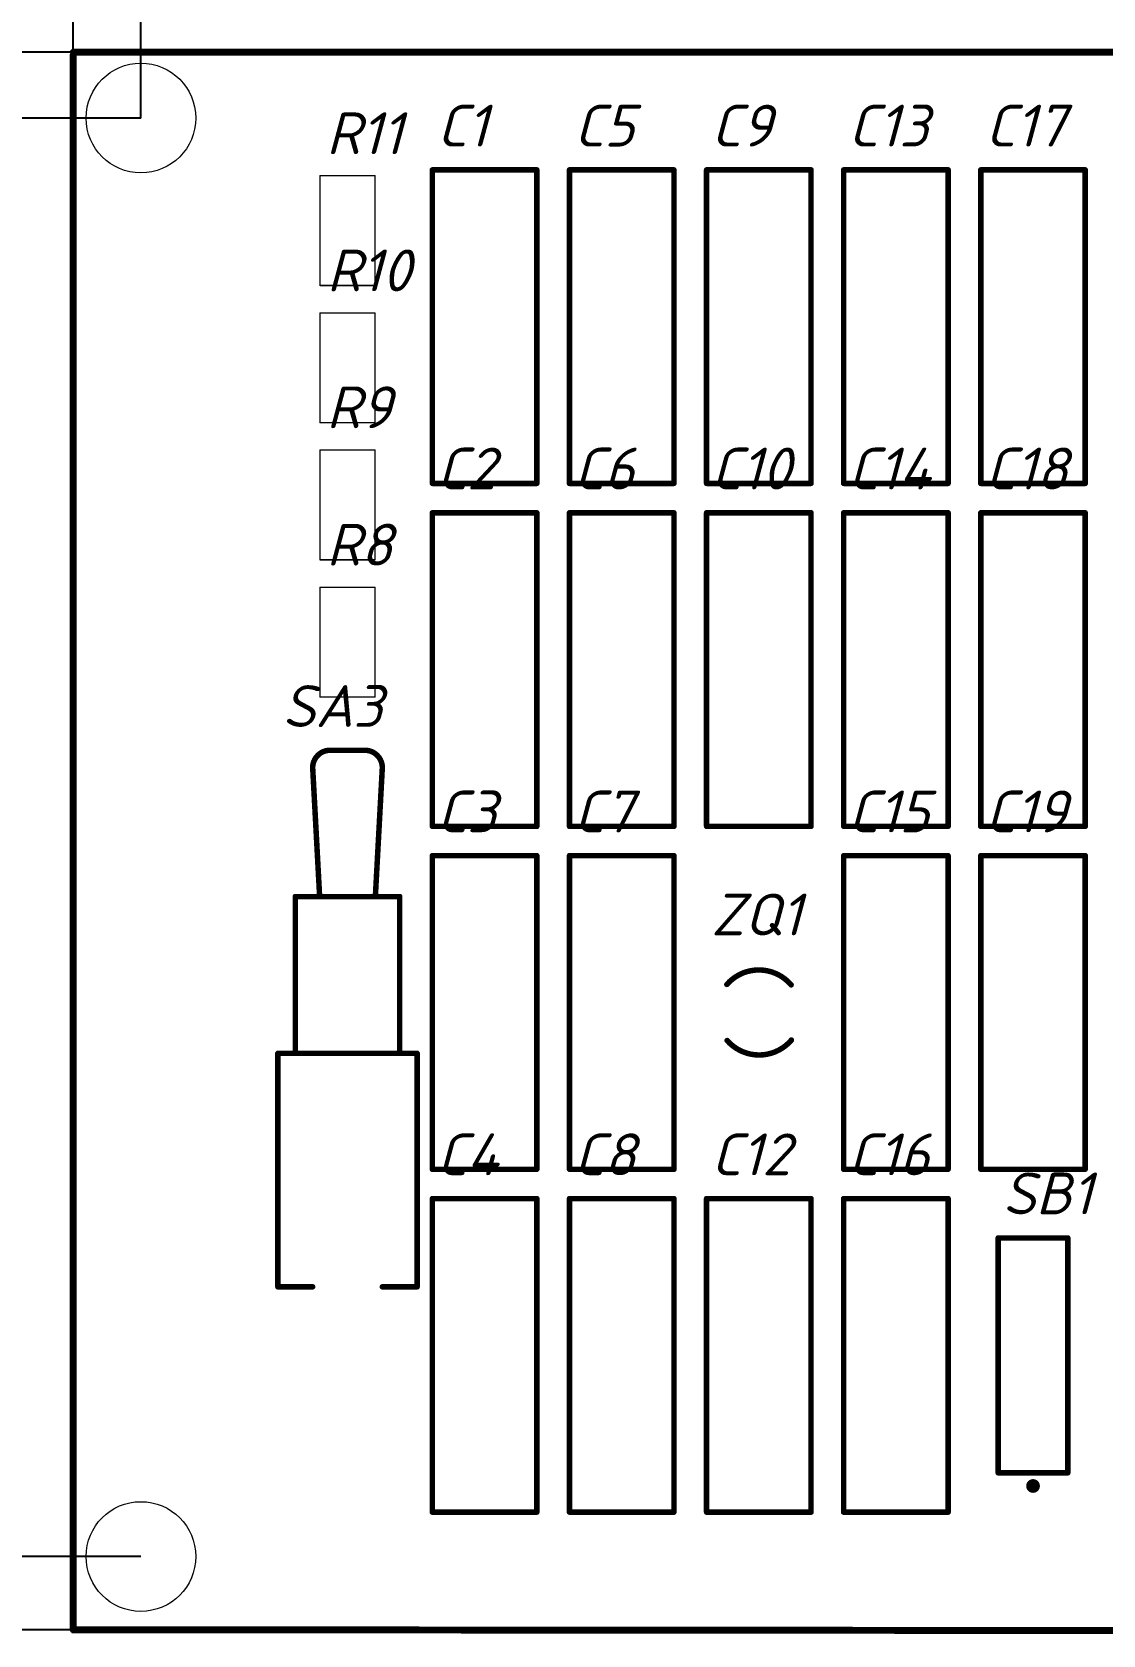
# Model space of a CAD drawing. Header units: millimetres. Extents: x 255 to 1987, y -1 to 775.
# Drawn here: x 435.7 to 591.9, y 226 to 459.7 of the extents above; entities that cross this region are included whole.
import ezdxf

# ---------------------------------------------------------------- set-up
doc = ezdxf.new("R2010")
doc.units = ezdxf.units.MM
doc.header["$LTSCALE"] = 0.5
doc.layers.get('0').update_dxf_attribs({"lineweight": 60})
doc.layers.add('KeepOutLayer', color=6, linetype='Continuous')
doc.layers.add('TopOverlay', color=2, linetype='Continuous')
doc.styles.get("Standard").update_dxf_attribs({"font": 'isocpeui.ttf', "width": 0.9})
doc.dimstyles.new('Standart', dxfattribs={"dimtxt": 5, "dimasz": 5, "dimexe": 2, "dimexo": 0, "dimgap": 1, "dimtad": 1, "dimtoh": 1, "dimdec": 0, "dimtxsty": 'Standard', "dimcen": 2.5, "dimadec": 0, "dimazin": 0, "dimtfac": 1, "dimtdec": 0, "dimtmove": 0, "dimatfit": 3, "dimldrblk": 'DOTSMALL', "dimfxl": 1, "dimarcsym": 0})

# ---------------------------------------------------------------- blocks, each defined once
blk = doc.blocks.new('*D73')
at = {"color": 0, "lineweight": -2, "transparency": 16777216}
for p, q in [((441.7311285999998, 456.4839906), (441.7311285999998, 494.6001248000001)), ((771.9850883599998, 456.7379906000001), (771.9850883599998, 494.6001248000001)), ((446.7311285999998, 492.6001248000001), (766.9850883599998, 492.6001248000001))]:
    blk.add_line(p, q, dxfattribs=at)
at = {"color": 0, "lineweight": 20, "transparency": 16777216}
for points in [[(446.7311285999998, 493.4334581333334), (446.7311285999998, 491.7667914666668), (441.7311285999998, 492.6001248000001)], [(766.9850883599998, 493.4334581333334), (766.9850883599998, 491.7667914666668), (771.9850883599998, 492.6001248000001)]]:
    blk.add_solid(points, dxfattribs=at)
at = {"color": 0, "lineweight": 20, "transparency": 16777216, "insert": (601.0000352, 497.1001248000001), "char_height": 5, "attachment_point": 5}
blk.add_mtext('{\\H1.4x;82h12}', dxfattribs=at)
blk = doc.blocks.new('_DotSmall')
at = {"color": 0, "linetype": 'ByBlock', "const_width": 0.5}
blk.add_lwpolyline([(-0.0625, 0, 1), (0.0625, 0, 1)], format="xyb", close=True, dxfattribs=at)
blk = doc.blocks.new('*D74')
at = {"color": 0, "lineweight": -2, "transparency": 16777216}
for p, q in [((451.5965250308392, 447.1546584350476), (451.5965250308392, 475.6001248000001)), ((762.0132365989385, 447.1220371608695), (762.0132365989385, 475.6001248000001)), ((456.5965250308392, 473.6001248000001), (757.0132365989385, 473.6001248000001))]:
    blk.add_line(p, q, dxfattribs=at)
at = {"color": 0, "lineweight": 20, "transparency": 16777216}
for points in [[(456.5965250308392, 474.4334581333334), (456.5965250308392, 472.7667914666668), (451.5965250308392, 473.6001248000001)], [(757.0132365989385, 474.4334581333334), (757.0132365989385, 472.7667914666668), (762.0132365989385, 473.6001248000001)]]:
    blk.add_solid(points, dxfattribs=at)
at = {"color": 0, "lineweight": 20, "transparency": 16777216, "insert": (600.0000352, 478.8001248000001), "char_height": 5, "attachment_point": 5}
blk.add_mtext('{\\H1.4x;76,5%%P0,2}', dxfattribs=at)
blk = doc.blocks.new('*D75')
at = {"color": 0, "lineweight": -2, "transparency": 16777216}
for p, q in [((441.98515908, 456.7379906000001), (410.0000352000001, 456.7379906000001)), ((412.0000352000001, 451.7379906000001), (412.0000352, 231.7380645200001)), ((441.4771590800002, 226.7380645200001), (410.0000352, 226.7380645200001))]:
    blk.add_line(p, q, dxfattribs=at)
at = {"color": 0, "lineweight": 20, "transparency": 16777216}
for points in [[(411.1667018666668, 451.7379906000001), (412.8333685333334, 451.7379906000001), (412.0000352000001, 456.7379906000001)], [(411.1667018666667, 231.7380645200001), (412.8333685333333, 231.7380645200001), (412.0000352, 226.7380645200001)]]:
    blk.add_solid(points, dxfattribs=at)
at = {"color": 0, "lineweight": 20, "transparency": 16777216, "insert": (406.8000352, 341.7380275600001), "char_height": 5, "attachment_point": 5, "rotation": 90}
blk.add_mtext('{\\H1.4x;57,5h12}', dxfattribs=at)
blk = doc.blocks.new('*D76')
at = {"color": 0, "lineweight": -2, "transparency": 16777216}
for p, q in [((451.5965250308392, 447.1546584350476), (428.0000352000001, 447.1546584350476)), ((430.0000352000001, 442.1546584350476), (430.0000352, 242.4087323532192)), ((451.5965250308392, 237.4087323532192), (428.0000352, 237.4087323532192))]:
    blk.add_line(p, q, dxfattribs=at)
at = {"color": 0, "lineweight": 20, "transparency": 16777216}
for points in [[(429.1667018666668, 442.1546584350476), (430.8333685333334, 442.1546584350476), (430.0000352000001, 447.1546584350476)], [(429.1667018666667, 242.4087323532192), (430.8333685333333, 242.4087323532192), (430.0000352, 237.4087323532192)]]:
    blk.add_solid(points, dxfattribs=at)
at = {"color": 0, "lineweight": 20, "transparency": 16777216, "insert": (424.8000352, 337.6001248000001), "char_height": 5, "attachment_point": 5, "rotation": 90}
blk.add_mtext('{\\H1.4x;57,44%%P0,2}', dxfattribs=at)

msp = doc.modelspace()

# ---------------------------------------------------------------- linework, layer by layer
at = {"layer": 'KeepOutLayer', "const_width": 1.016}
for points in [[(441.7311286, 456.7379906000001), (771.73108836, 456.7379906000001)], [(441.7311590800001, 226.7380645200001), (441.7311285999998, 456.4839906)], [(441.4771590800002, 226.7380645200001), (771.7311289999999, 226.4840645200002)], [(441.7310168400001, 226.7378613200001), (441.7311286, 226.7379730800003)]]:
    msp.add_lwpolyline(points, dxfattribs=at)
at = {"layer": 'KeepOutLayer', "const_width": 0.508}
for points in [[(441.4771285999997, 456.7379906000001, 1), (441.9851285999999, 456.7379906000001, 1)], [(441.4771590800002, 456.7379906000001, 1), (441.98515908, 456.7379906000001, 1)], [(441.4771590800002, 226.7380645200001, 1), (441.98515908, 226.7380645200001, 1)]]:
    msp.add_lwpolyline(points, format="xyb", close=True, dxfattribs=at)
at = {"layer": 'TopOverlay'}
for points, const_width in [([(494.1110390800001, 393.8780706000002), (494.1110390800001, 439.5980706000003)], 0.7999984), ([(494.1110390800001, 439.5980706000003), (509.3510390799999, 439.5980706000003)], 0.7999984), ([(509.3510390799999, 393.8780706000002), (509.3510390799999, 439.5980706000003)], 0.7999984), ([(514.1112022799999, 393.8780706000002), (514.1112022799999, 439.5980706000003)], 0.7999984), ([(514.1112022799999, 439.5980706000003), (529.3512022799997, 439.5980706000003)], 0.7999984), ([(529.3512022799997, 393.8780706000002), (529.3512022799997, 439.5980706000003)], 0.7999984), ([(534.11116228, 393.8780706000002), (534.11116228, 439.5980706000003)], 0.7999984), ([(534.11116228, 439.5980706000003), (549.3511622799998, 439.5980706000003)], 0.7999984), ([(549.3511622799998, 393.8780706000002), (549.3511622799998, 439.5980706000003)], 0.7999984), ([(554.1111222800001, 393.8780706000002), (554.1111222800001, 439.5980706000003)], 0.7999984), ([(554.1111222800001, 439.5980706000003), (569.3511222799999, 439.5980706000003)], 0.7999984), ([(569.3511222799999, 393.8780706000002), (569.3511222799999, 439.5980706000003)], 0.7999984), ([(574.1110822800002, 393.8780706000002), (574.1110822800002, 439.5980706000003)], 0.7999984), ([(574.1110822800002, 439.5980706000003), (589.35108228, 439.5980706000003)], 0.7999984), ([(589.35108228, 393.8780706000002), (589.35108228, 439.5980706000003)], 0.7999984), ([(477.7310870799998, 422.7379570000003), (477.7310870799998, 438.7379250000001)], 0.2032), ([(477.7310870799998, 438.7379250000001), (485.7310710799999, 438.7379250000001)], 0.2032), ([(485.7310710799999, 422.7379570000003), (485.7310710799999, 438.7379250000001)], 0.2032), ([(477.7310870799998, 422.7379570000003), (485.7310710799999, 422.7379570000003)], 0.2032), ([(477.7310870799998, 402.7379970000002), (477.7310870799998, 418.7379650000003)], 0.2032), ([(477.7310870799998, 418.7379650000003), (485.7310710799999, 418.7379650000003)], 0.2032), ([(485.7310710799999, 402.7379970000002), (485.7310710799999, 418.7379650000003)], 0.2032), ([(477.7310870799998, 402.7379970000002), (485.7310710799999, 402.7379970000002)], 0.2032), ([(477.7310870799998, 382.7380370000001), (477.7310870799998, 398.7380050000002)], 0.2032), ([(477.7310870799998, 398.7380050000002), (485.7310710799999, 398.7380050000002)], 0.2032), ([(485.7310710799999, 382.7380370000001), (485.7310710799999, 398.7380050000002)], 0.2032), ([(494.1110390800001, 393.8780706000002), (509.3510390799999, 393.8780706000002)], 0.7999984), ([(514.1112022799999, 393.8780706000002), (529.3512022799997, 393.8780706000002)], 0.7999984), ([(534.11116228, 393.8780706000002), (549.3511622799998, 393.8780706000002)], 0.7999984), ([(554.1111222800001, 393.8780706000002), (569.3511222799999, 393.8780706000002)], 0.7999984), ([(574.1110822800002, 393.8780706000002), (589.35108228, 393.8780706000002)], 0.7999984), ([(494.1110390800001, 343.8780690000001), (494.1110390800001, 389.5980690000001)], 0.7999984), ([(494.1110390800001, 389.5980690000001), (509.3510390799999, 389.5980690000001)], 0.7999984), ([(509.3510390799999, 343.8780690000001), (509.3510390799999, 389.5980690000001)], 0.7999984), ([(514.1112022799999, 343.8780690000001), (514.1112022799999, 389.5980690000001)], 0.7999984), ([(514.1112022799999, 389.5980690000001), (529.3512022799997, 389.5980690000001)], 0.7999984), ([(529.3512022799997, 343.8780690000001), (529.3512022799997, 389.5980690000001)], 0.7999984), ([(534.11116228, 343.8780690000001), (534.11116228, 389.5980690000001)], 0.7999984), ([(534.11116228, 389.5980690000001), (549.3511622799998, 389.5980690000001)], 0.7999984), ([(549.3511622799998, 343.8780690000001), (549.3511622799998, 389.5980690000001)], 0.7999984), ([(554.1111222800001, 343.8780690000001), (554.1111222800001, 389.5980690000001)], 0.7999984), ([(554.1111222800001, 389.5980690000001), (569.3511222799999, 389.5980690000001)], 0.7999984), ([(569.3511222799999, 343.8780690000001), (569.3511222799999, 389.5980690000001)], 0.7999984), ([(574.1110822800002, 343.8780690000001), (574.1110822800002, 389.5980690000001)], 0.7999984), ([(574.1110822800002, 389.5980690000001), (589.35108228, 389.5980690000001)], 0.7999984), ([(589.35108228, 343.8780690000001), (589.35108228, 389.5980690000001)], 0.7999984), ([(477.7310870799998, 382.7380370000001), (485.7310710799999, 382.7380370000001)], 0.2032), ([(477.7310870799998, 362.7380770000002), (477.7310870799998, 378.7380450000003)], 0.2032), ([(477.7310870799998, 378.7380450000003), (485.7310710799999, 378.7380450000003)], 0.2032), ([(485.7310710799999, 362.7380770000002), (485.7310710799999, 378.7380450000003)], 0.2032), ([(477.7310870799998, 362.7380770000002), (485.7310710799999, 362.7380770000002)], 0.2032), ([(479.1910790799999, 354.9699442000001), (484.2710790799998, 354.9699442000001)], 0.7999984), ([(476.6510790799999, 352.4299442000001), (477.66707908, 333.6339442000001)], 0.7999984), ([(485.7950790799997, 333.6339442000001), (486.8110790799998, 352.4299442000001)], 0.7999984), ([(494.1110390800001, 343.8780690000001), (509.3510390799999, 343.8780690000001)], 0.7999984), ([(514.1112022799999, 343.8780690000001), (529.3512022799997, 343.8780690000001)], 0.7999984), ([(534.11116228, 343.8780690000001), (549.3511622799998, 343.8780690000001)], 0.7999984), ([(554.1111222800001, 343.8780690000001), (569.3511222799999, 343.8780690000001)], 0.7999984), ([(574.1110822800002, 343.8780690000001), (589.35108228, 343.8780690000001)], 0.7999984), ([(494.1110390800001, 293.8780674000002), (494.1110390800001, 339.5980674000002)], 0.7999984), ([(494.1110390800001, 339.5980674000002), (509.3510390799999, 339.5980674000002)], 0.7999984), ([(509.3510390799999, 293.8780674000002), (509.3510390799999, 339.5980674000002)], 0.7999984), ([(514.1112022799999, 293.8780674000002), (514.1112022799999, 339.5980674000002)], 0.7999984), ([(514.1112022799999, 339.5980674000002), (529.3512022799997, 339.5980674000002)], 0.7999984), ([(529.3512022799997, 293.8780674000002), (529.3512022799997, 339.5980674000002)], 0.7999984), ([(554.1111222800001, 293.8780674000002), (554.1111222800001, 339.5980674000002)], 0.7999984), ([(554.1111222800001, 339.5980674000002), (569.3511222799999, 339.5980674000002)], 0.7999984), ([(569.3511222799999, 293.8780674000002), (569.3511222799999, 339.5980674000002)], 0.7999984), ([(574.1110822800002, 293.8780674000002), (574.1110822800002, 339.5980674000002)], 0.7999984), ([(574.1110822800002, 339.5980674000002), (589.35108228, 339.5980674000002)], 0.7999984), ([(589.35108228, 293.8780674000002), (589.35108228, 339.5980674000002)], 0.7999984), ([(474.11107908, 333.6339442000001), (489.3510790800002, 333.6339442000001)], 0.7999984), ([(474.11107908, 310.7739442000002), (474.11107908, 333.6339442000001)], 0.7999984), ([(489.3510790800002, 310.7739442000002), (489.3510790800002, 333.6339442000001)], 0.7999984), ([(471.57107908, 276.7379442000001), (471.57107908, 310.7739442000002)], 0.7999984), ([(471.57107908, 310.7739442000002), (491.8910790800002, 310.7739442000002)], 0.7999984), ([(491.8910790800002, 276.7379442000001), (491.8910790800002, 310.7739442000002)], 0.7999984), ([(494.1110390800001, 293.8780674000002), (509.3510390799999, 293.8780674000002)], 0.7999984), ([(514.1112022799999, 293.8780674000002), (529.3512022799997, 293.8780674000002)], 0.7999984), ([(554.1111222800001, 293.8780674000002), (569.3511222799999, 293.8780674000002)], 0.7999984), ([(574.1110822800002, 293.8780674000002), (589.35108228, 293.8780674000002)], 0.7999984), ([(494.1110390800001, 243.8780658000003), (494.1110390800001, 289.5980658000001)], 0.7999984), ([(494.1110390800001, 289.5980658000001), (509.3510390799999, 289.5980658000001)], 0.7999984), ([(509.3510390799999, 243.8780658000003), (509.3510390799999, 289.5980658000001)], 0.7999984), ([(514.1112022799999, 243.8780658000003), (514.1112022799999, 289.5980658000001)], 0.7999984), ([(514.1112022799999, 289.5980658000001), (529.3512022799997, 289.5980658000001)], 0.7999984), ([(529.3512022799997, 243.8780658000003), (529.3512022799997, 289.5980658000001)], 0.7999984), ([(534.11116228, 243.8780658000003), (534.11116228, 289.5980658000001)], 0.7999984), ([(534.11116228, 289.5980658000001), (549.3511622799998, 289.5980658000001)], 0.7999984), ([(549.3511622799998, 243.8780658000003), (549.3511622799998, 289.5980658000001)], 0.7999984), ([(554.1111222800001, 243.8780658000003), (554.1111222800001, 289.5980658000001)], 0.7999984), ([(554.1111222800001, 289.5980658000001), (569.3511222799999, 289.5980658000001)], 0.7999984), ([(569.3511222799999, 243.8780658000003), (569.3511222799999, 289.5980658000001)], 0.7999984), ([(576.6510822800002, 283.8580722000002), (586.81108228, 283.8580722000002)], 0.7999984), ([(576.6510822800002, 249.6180594000002), (576.6510822800002, 283.8580722000002)], 0.7999984), ([(586.81108228, 249.6180594000002), (586.81108228, 283.8580722000002)], 0.7999984), ([(471.57107908, 276.7379442000001), (476.6510790799999, 276.7379442000001)], 0.7999984), ([(486.8110790799998, 276.7379442000001), (491.8910790800002, 276.7379442000001)], 0.7999984), ([(576.6510822800002, 249.6180594000002), (586.81108228, 249.6180594000002)], 0.7999984), ([(494.1110390800001, 243.8780658000003), (509.3510390799999, 243.8780658000003)], 0.7999984), ([(514.1112022799999, 243.8780658000003), (529.3512022799997, 243.8780658000003)], 0.7999984), ([(534.11116228, 243.8780658000003), (549.3511622799998, 243.8780658000003)], 0.7999984), ([(554.1111222800001, 243.8780658000003), (569.3511222799999, 243.8780658000003)], 0.7999984)]:
    msp.add_lwpolyline(points, dxfattribs=dict(at, const_width=const_width))
for points, const_width in [([(493.9110394800001, 439.5980706000003, 1), (494.31103868, 439.5980706000003, 1)], 0.3999992), ([(493.9110394800001, 439.5980706000003, 1), (494.31103868, 439.5980706000003, 1)], 0.3999992), ([(509.1510394799999, 439.5980706000003, 1), (509.5510386799998, 439.5980706000003, 1)], 0.3999992), ([(509.1510394799999, 439.5980706000003, 1), (509.5510386799998, 439.5980706000003, 1)], 0.3999992), ([(513.91120268, 439.5980706000003, 1), (514.3112018799999, 439.5980706000003, 1)], 0.3999992), ([(513.91120268, 439.5980706000003, 1), (514.3112018799999, 439.5980706000003, 1)], 0.3999992), ([(529.1512026800002, 439.5980706000003, 1), (529.5512018800001, 439.5980706000003, 1)], 0.3999992), ([(529.1512026800002, 439.5980706000003, 1), (529.5512018800001, 439.5980706000003, 1)], 0.3999992), ([(533.9111626800001, 439.5980706000003, 1), (534.31116188, 439.5980706000003, 1)], 0.3999992), ([(533.9111626800001, 439.5980706000003, 1), (534.31116188, 439.5980706000003, 1)], 0.3999992), ([(549.1511626799999, 439.5980706000003, 1), (549.5511618800002, 439.5980706000003, 1)], 0.3999992), ([(549.1511626799999, 439.5980706000003, 1), (549.5511618800002, 439.5980706000003, 1)], 0.3999992), ([(553.9111226799997, 439.5980706000003, 1), (554.3111218800001, 439.5980706000003, 1)], 0.3999992), ([(553.9111226799997, 439.5980706000003, 1), (554.3111218800001, 439.5980706000003, 1)], 0.3999992), ([(569.15112268, 439.5980706000003, 1), (569.5511218799999, 439.5980706000003, 1)], 0.3999992), ([(569.15112268, 439.5980706000003, 1), (569.5511218799999, 439.5980706000003, 1)], 0.3999992), ([(573.9110826799998, 439.5980706000003, 1), (574.3110818799997, 439.5980706000003, 1)], 0.3999992), ([(573.9110826799998, 439.5980706000003, 1), (574.3110818799997, 439.5980706000003, 1)], 0.3999992), ([(589.1510826799996, 439.5980706000003, 1), (589.55108188, 439.5980706000003, 1)], 0.3999992), ([(589.1510826799996, 439.5980706000003, 1), (589.55108188, 439.5980706000003, 1)], 0.3999992), ([(477.6802870799999, 438.7379250000001, 1), (477.7818870799998, 438.7379250000001, 1)], 0.1016), ([(477.6802870799999, 438.7379250000001, 1), (477.7818870799998, 438.7379250000001, 1)], 0.1016), ([(485.6802710799999, 438.7379250000001, 1), (485.7818710799999, 438.7379250000001, 1)], 0.1016), ([(485.6802710799999, 438.7379250000001, 1), (485.7818710799999, 438.7379250000001, 1)], 0.1016), ([(477.6802870799999, 422.7379570000003, 1), (477.7818870799998, 422.7379570000003, 1)], 0.1016), ([(477.6802870799999, 422.7379570000003, 1), (477.7818870799998, 422.7379570000003, 1)], 0.1016), ([(485.6802710799999, 422.7379570000003, 1), (485.7818710799999, 422.7379570000003, 1)], 0.1016), ([(485.6802710799999, 422.7379570000003, 1), (485.7818710799999, 422.7379570000003, 1)], 0.1016), ([(477.6802870799999, 418.7379650000003, 1), (477.7818870799998, 418.7379650000003, 1)], 0.1016), ([(477.6802870799999, 418.7379650000003, 1), (477.7818870799998, 418.7379650000003, 1)], 0.1016), ([(485.6802710799999, 418.7379650000003, 1), (485.7818710799999, 418.7379650000003, 1)], 0.1016), ([(485.6802710799999, 418.7379650000003, 1), (485.7818710799999, 418.7379650000003, 1)], 0.1016), ([(477.6802870799999, 402.7379970000002, 1), (477.7818870799998, 402.7379970000002, 1)], 0.1016), ([(477.6802870799999, 402.7379970000002, 1), (477.7818870799998, 402.7379970000002, 1)], 0.1016), ([(485.6802710799999, 402.7379970000002, 1), (485.7818710799999, 402.7379970000002, 1)], 0.1016), ([(485.6802710799999, 402.7379970000002, 1), (485.7818710799999, 402.7379970000002, 1)], 0.1016), ([(477.6802870799999, 398.7380050000002, 1), (477.7818870799998, 398.7380050000002, 1)], 0.1016), ([(477.6802870799999, 398.7380050000002, 1), (477.7818870799998, 398.7380050000002, 1)], 0.1016), ([(485.6802710799999, 398.7380050000002, 1), (485.7818710799999, 398.7380050000002, 1)], 0.1016), ([(485.6802710799999, 398.7380050000002, 1), (485.7818710799999, 398.7380050000002, 1)], 0.1016), ([(493.9110394800001, 393.8780706000002, 1), (494.31103868, 393.8780706000002, 1)], 0.3999992), ([(493.9110394800001, 393.8780706000002, 1), (494.31103868, 393.8780706000002, 1)], 0.3999992), ([(509.1510394799999, 393.8780706000002, 1), (509.5510386799998, 393.8780706000002, 1)], 0.3999992), ([(509.1510394799999, 393.8780706000002, 1), (509.5510386799998, 393.8780706000002, 1)], 0.3999992), ([(513.91120268, 393.8780706000002, 1), (514.3112018799999, 393.8780706000002, 1)], 0.3999992), ([(513.91120268, 393.8780706000002, 1), (514.3112018799999, 393.8780706000002, 1)], 0.3999992), ([(529.1512026800002, 393.8780706000002, 1), (529.5512018800001, 393.8780706000002, 1)], 0.3999992), ([(529.1512026800002, 393.8780706000002, 1), (529.5512018800001, 393.8780706000002, 1)], 0.3999992), ([(533.9111626800001, 393.8780706000002, 1), (534.31116188, 393.8780706000002, 1)], 0.3999992), ([(533.9111626800001, 393.8780706000002, 1), (534.31116188, 393.8780706000002, 1)], 0.3999992), ([(549.1511626799999, 393.8780706000002, 1), (549.5511618800002, 393.8780706000002, 1)], 0.3999992), ([(549.1511626799999, 393.8780706000002, 1), (549.5511618800002, 393.8780706000002, 1)], 0.3999992), ([(553.9111226799997, 393.8780706000002, 1), (554.3111218800001, 393.8780706000002, 1)], 0.3999992), ([(553.9111226799997, 393.8780706000002, 1), (554.3111218800001, 393.8780706000002, 1)], 0.3999992), ([(569.15112268, 393.8780706000002, 1), (569.5511218799999, 393.8780706000002, 1)], 0.3999992), ([(569.15112268, 393.8780706000002, 1), (569.5511218799999, 393.8780706000002, 1)], 0.3999992), ([(573.9110826799998, 393.8780706000002, 1), (574.3110818799997, 393.8780706000002, 1)], 0.3999992), ([(573.9110826799998, 393.8780706000002, 1), (574.3110818799997, 393.8780706000002, 1)], 0.3999992), ([(589.1510826799996, 393.8780706000002, 1), (589.55108188, 393.8780706000002, 1)], 0.3999992), ([(589.1510826799996, 393.8780706000002, 1), (589.55108188, 393.8780706000002, 1)], 0.3999992), ([(493.9110394800001, 389.5980690000001, 1), (494.31103868, 389.5980690000001, 1)], 0.3999992), ([(493.9110394800001, 389.5980690000001, 1), (494.31103868, 389.5980690000001, 1)], 0.3999992), ([(509.1510394799999, 389.5980690000001, 1), (509.5510386799998, 389.5980690000001, 1)], 0.3999992), ([(509.1510394799999, 389.5980690000001, 1), (509.5510386799998, 389.5980690000001, 1)], 0.3999992), ([(513.91120268, 389.5980690000001, 1), (514.3112018799999, 389.5980690000001, 1)], 0.3999992), ([(513.91120268, 389.5980690000001, 1), (514.3112018799999, 389.5980690000001, 1)], 0.3999992), ([(529.1512026800002, 389.5980690000001, 1), (529.5512018800001, 389.5980690000001, 1)], 0.3999992), ([(529.1512026800002, 389.5980690000001, 1), (529.5512018800001, 389.5980690000001, 1)], 0.3999992), ([(533.9111626800001, 389.5980690000001, 1), (534.31116188, 389.5980690000001, 1)], 0.3999992), ([(533.9111626800001, 389.5980690000001, 1), (534.31116188, 389.5980690000001, 1)], 0.3999992), ([(549.1511626799999, 389.5980690000001, 1), (549.5511618800002, 389.5980690000001, 1)], 0.3999992), ([(549.1511626799999, 389.5980690000001, 1), (549.5511618800002, 389.5980690000001, 1)], 0.3999992), ([(553.9111226799997, 389.5980690000001, 1), (554.3111218800001, 389.5980690000001, 1)], 0.3999992), ([(553.9111226799997, 389.5980690000001, 1), (554.3111218800001, 389.5980690000001, 1)], 0.3999992), ([(569.15112268, 389.5980690000001, 1), (569.5511218799999, 389.5980690000001, 1)], 0.3999992), ([(569.15112268, 389.5980690000001, 1), (569.5511218799999, 389.5980690000001, 1)], 0.3999992), ([(573.9110826799998, 389.5980690000001, 1), (574.3110818799997, 389.5980690000001, 1)], 0.3999992), ([(573.9110826799998, 389.5980690000001, 1), (574.3110818799997, 389.5980690000001, 1)], 0.3999992), ([(589.1510826799996, 389.5980690000001, 1), (589.55108188, 389.5980690000001, 1)], 0.3999992), ([(589.1510826799996, 389.5980690000001, 1), (589.55108188, 389.5980690000001, 1)], 0.3999992), ([(477.6802870799999, 382.7380370000001, 1), (477.7818870799998, 382.7380370000001, 1)], 0.1016), ([(477.6802870799999, 382.7380370000001, 1), (477.7818870799998, 382.7380370000001, 1)], 0.1016), ([(485.6802710799999, 382.7380370000001, 1), (485.7818710799999, 382.7380370000001, 1)], 0.1016), ([(485.6802710799999, 382.7380370000001, 1), (485.7818710799999, 382.7380370000001, 1)], 0.1016), ([(477.6802870799999, 378.7380450000003, 1), (477.7818870799998, 378.7380450000003, 1)], 0.1016), ([(477.6802870799999, 378.7380450000003, 1), (477.7818870799998, 378.7380450000003, 1)], 0.1016), ([(485.6802710799999, 378.7380450000003, 1), (485.7818710799999, 378.7380450000003, 1)], 0.1016), ([(485.6802710799999, 378.7380450000003, 1), (485.7818710799999, 378.7380450000003, 1)], 0.1016), ([(477.6802870799999, 362.7380770000002, 1), (477.7818870799998, 362.7380770000002, 1)], 0.1016), ([(477.6802870799999, 362.7380770000002, 1), (477.7818870799998, 362.7380770000002, 1)], 0.1016), ([(485.6802710799999, 362.7380770000002, 1), (485.7818710799999, 362.7380770000002, 1)], 0.1016), ([(485.6802710799999, 362.7380770000002, 1), (485.7818710799999, 362.7380770000002, 1)], 0.1016), ([(478.9910794799999, 354.9699442000001, 1), (479.3910786799999, 354.9699442000001, 1)], 0.3999992), ([(478.9911302800002, 354.9699746800002, 1), (479.3911294800001, 354.9699746800002, 1)], 0.3999992), ([(484.0710794799999, 354.9699442000001, 1), (484.4710786799998, 354.9699442000001, 1)], 0.3999992), ([(484.0711302800001, 354.9699746800002, 1), (484.4711294800001, 354.9699746800002, 1)], 0.3999992), ([(476.45107948, 352.4299442000001, 1), (476.8510786799999, 352.4299442000001, 1)], 0.3999992), ([(476.4511302799998, 352.4299746800002, 1), (476.8511294800002, 352.4299746800002, 1)], 0.3999992), ([(486.6110794799998, 352.4299442000001, 1), (487.0110786799997, 352.4299442000001, 1)], 0.3999992), ([(486.6111302800001, 352.4299746800002, 1), (487.01112948, 352.4299746800002, 1)], 0.3999992), ([(493.9110394800001, 343.8780690000001, 1), (494.31103868, 343.8780690000001, 1)], 0.3999992), ([(493.9110394800001, 343.8780690000001, 1), (494.31103868, 343.8780690000001, 1)], 0.3999992), ([(509.1510394799999, 343.8780690000001, 1), (509.5510386799998, 343.8780690000001, 1)], 0.3999992), ([(509.1510394799999, 343.8780690000001, 1), (509.5510386799998, 343.8780690000001, 1)], 0.3999992), ([(513.91120268, 343.8780690000001, 1), (514.3112018799999, 343.8780690000001, 1)], 0.3999992), ([(513.91120268, 343.8780690000001, 1), (514.3112018799999, 343.8780690000001, 1)], 0.3999992), ([(529.1512026800002, 343.8780690000001, 1), (529.5512018800001, 343.8780690000001, 1)], 0.3999992), ([(529.1512026800002, 343.8780690000001, 1), (529.5512018800001, 343.8780690000001, 1)], 0.3999992), ([(533.9111626800001, 343.8780690000001, 1), (534.31116188, 343.8780690000001, 1)], 0.3999992), ([(533.9111626800001, 343.8780690000001, 1), (534.31116188, 343.8780690000001, 1)], 0.3999992), ([(549.1511626799999, 343.8780690000001, 1), (549.5511618800002, 343.8780690000001, 1)], 0.3999992), ([(549.1511626799999, 343.8780690000001, 1), (549.5511618800002, 343.8780690000001, 1)], 0.3999992), ([(553.9111226799997, 343.8780690000001, 1), (554.3111218800001, 343.8780690000001, 1)], 0.3999992), ([(553.9111226799997, 343.8780690000001, 1), (554.3111218800001, 343.8780690000001, 1)], 0.3999992), ([(569.15112268, 343.8780690000001, 1), (569.5511218799999, 343.8780690000001, 1)], 0.3999992), ([(569.15112268, 343.8780690000001, 1), (569.5511218799999, 343.8780690000001, 1)], 0.3999992), ([(573.9110826799998, 343.8780690000001, 1), (574.3110818799997, 343.8780690000001, 1)], 0.3999992), ([(573.9110826799998, 343.8780690000001, 1), (574.3110818799997, 343.8780690000001, 1)], 0.3999992), ([(589.1510826799996, 343.8780690000001, 1), (589.55108188, 343.8780690000001, 1)], 0.3999992), ([(589.1510826799996, 343.8780690000001, 1), (589.55108188, 343.8780690000001, 1)], 0.3999992), ([(493.9110394800001, 339.5980674000002, 1), (494.31103868, 339.5980674000002, 1)], 0.3999992), ([(493.9110394800001, 339.5980674000002, 1), (494.31103868, 339.5980674000002, 1)], 0.3999992), ([(509.1510394799999, 339.5980674000002, 1), (509.5510386799998, 339.5980674000002, 1)], 0.3999992), ([(509.1510394799999, 339.5980674000002, 1), (509.5510386799998, 339.5980674000002, 1)], 0.3999992), ([(513.91120268, 339.5980674000002, 1), (514.3112018799999, 339.5980674000002, 1)], 0.3999992), ([(513.91120268, 339.5980674000002, 1), (514.3112018799999, 339.5980674000002, 1)], 0.3999992), ([(529.1512026800002, 339.5980674000002, 1), (529.5512018800001, 339.5980674000002, 1)], 0.3999992), ([(529.1512026800002, 339.5980674000002, 1), (529.5512018800001, 339.5980674000002, 1)], 0.3999992), ([(553.9111226799997, 339.5980674000002, 1), (554.3111218800001, 339.5980674000002, 1)], 0.3999992), ([(553.9111226799997, 339.5980674000002, 1), (554.3111218800001, 339.5980674000002, 1)], 0.3999992), ([(569.15112268, 339.5980674000002, 1), (569.5511218799999, 339.5980674000002, 1)], 0.3999992), ([(569.15112268, 339.5980674000002, 1), (569.5511218799999, 339.5980674000002, 1)], 0.3999992), ([(573.9110826799998, 339.5980674000002, 1), (574.3110818799997, 339.5980674000002, 1)], 0.3999992), ([(573.9110826799998, 339.5980674000002, 1), (574.3110818799997, 339.5980674000002, 1)], 0.3999992), ([(589.1510826799996, 339.5980674000002, 1), (589.55108188, 339.5980674000002, 1)], 0.3999992), ([(589.1510826799996, 339.5980674000002, 1), (589.55108188, 339.5980674000002, 1)], 0.3999992), ([(473.91107948, 333.6339442000001, 1), (474.3110786799999, 333.6339442000001, 1)], 0.3999992), ([(473.91107948, 333.6339442000001, 1), (474.3110786799999, 333.6339442000001, 1)], 0.3999992), ([(477.4670794800001, 333.6339442000001, 1), (477.86707868, 333.6339442000001, 1)], 0.3999992), ([(485.5950794800002, 333.6339442000001, 1), (485.9950786800001, 333.6339442000001, 1)], 0.3999992), ([(489.1510794799998, 333.6339442000001, 1), (489.5510786799997, 333.6339442000001, 1)], 0.3999992), ([(489.1510794799998, 333.6339442000001, 1), (489.5510786799997, 333.6339442000001, 1)], 0.3999992), ([(536.8702423599999, 320.8265123600002, 1), (537.2702415599998, 320.8265123600002, 1)], 0.3999992), ([(546.24839988, 320.7614477200002, 1), (546.6483990799999, 320.7614477200002, 1)], 0.3999992), ([(471.37107948, 310.7739442000002, 1), (471.77107868, 310.7739442000002, 1)], 0.3999992), ([(471.37107948, 310.7739442000002, 1), (471.77107868, 310.7739442000002, 1)], 0.3999992), ([(473.91107948, 310.7739442000002, 1), (474.3110786799999, 310.7739442000002, 1)], 0.3999992), ([(489.1510794799998, 310.7739442000002, 1), (489.5510786799997, 310.7739442000002, 1)], 0.3999992), ([(491.6910794799998, 310.7739442000002, 1), (492.0910786799997, 310.7739442000002, 1)], 0.3999992), ([(491.6910794799998, 310.7739442000002, 1), (492.0910786799997, 310.7739442000002, 1)], 0.3999992), ([(536.91015084, 312.6494395600002, 1), (537.3101500399999, 312.6494395600002, 1)], 0.3999992), ([(546.2883083600001, 312.7145042000002, 1), (546.68830756, 312.7145042000002, 1)], 0.3999992), ([(493.9110394800001, 293.8780674000002, 1), (494.31103868, 293.8780674000002, 1)], 0.3999992), ([(493.9110394800001, 293.8780674000002, 1), (494.31103868, 293.8780674000002, 1)], 0.3999992), ([(509.1510394799999, 293.8780674000002, 1), (509.5510386799998, 293.8780674000002, 1)], 0.3999992), ([(509.1510394799999, 293.8780674000002, 1), (509.5510386799998, 293.8780674000002, 1)], 0.3999992), ([(513.91120268, 293.8780674000002, 1), (514.3112018799999, 293.8780674000002, 1)], 0.3999992), ([(513.91120268, 293.8780674000002, 1), (514.3112018799999, 293.8780674000002, 1)], 0.3999992), ([(529.1512026800002, 293.8780674000002, 1), (529.5512018800001, 293.8780674000002, 1)], 0.3999992), ([(529.1512026800002, 293.8780674000002, 1), (529.5512018800001, 293.8780674000002, 1)], 0.3999992), ([(553.9111226799997, 293.8780674000002, 1), (554.3111218800001, 293.8780674000002, 1)], 0.3999992), ([(553.9111226799997, 293.8780674000002, 1), (554.3111218800001, 293.8780674000002, 1)], 0.3999992), ([(569.15112268, 293.8780674000002, 1), (569.5511218799999, 293.8780674000002, 1)], 0.3999992), ([(569.15112268, 293.8780674000002, 1), (569.5511218799999, 293.8780674000002, 1)], 0.3999992), ([(573.9110826799998, 293.8780674000002, 1), (574.3110818799997, 293.8780674000002, 1)], 0.3999992), ([(573.9110826799998, 293.8780674000002, 1), (574.3110818799997, 293.8780674000002, 1)], 0.3999992), ([(589.1510826799996, 293.8780674000002, 1), (589.55108188, 293.8780674000002, 1)], 0.3999992), ([(589.1510826799996, 293.8780674000002, 1), (589.55108188, 293.8780674000002, 1)], 0.3999992), ([(493.9110394800001, 289.5980658000001, 1), (494.31103868, 289.5980658000001, 1)], 0.3999992), ([(493.9110394800001, 289.5980658000001, 1), (494.31103868, 289.5980658000001, 1)], 0.3999992), ([(509.1510394799999, 289.5980658000001, 1), (509.5510386799998, 289.5980658000001, 1)], 0.3999992), ([(509.1510394799999, 289.5980658000001, 1), (509.5510386799998, 289.5980658000001, 1)], 0.3999992), ([(513.91120268, 289.5980658000001, 1), (514.3112018799999, 289.5980658000001, 1)], 0.3999992), ([(513.91120268, 289.5980658000001, 1), (514.3112018799999, 289.5980658000001, 1)], 0.3999992), ([(529.1512026800002, 289.5980658000001, 1), (529.5512018800001, 289.5980658000001, 1)], 0.3999992), ([(529.1512026800002, 289.5980658000001, 1), (529.5512018800001, 289.5980658000001, 1)], 0.3999992), ([(533.9111626800001, 289.5980658000001, 1), (534.31116188, 289.5980658000001, 1)], 0.3999992), ([(533.9111626800001, 289.5980658000001, 1), (534.31116188, 289.5980658000001, 1)], 0.3999992), ([(549.1511626799999, 289.5980658000001, 1), (549.5511618800002, 289.5980658000001, 1)], 0.3999992), ([(549.1511626799999, 289.5980658000001, 1), (549.5511618800002, 289.5980658000001, 1)], 0.3999992), ([(553.9111226799997, 289.5980658000001, 1), (554.3111218800001, 289.5980658000001, 1)], 0.3999992), ([(553.9111226799997, 289.5980658000001, 1), (554.3111218800001, 289.5980658000001, 1)], 0.3999992), ([(569.15112268, 289.5980658000001, 1), (569.5511218799999, 289.5980658000001, 1)], 0.3999992), ([(569.15112268, 289.5980658000001, 1), (569.5511218799999, 289.5980658000001, 1)], 0.3999992), ([(576.4510826799998, 283.8580722000002, 1), (576.8510818799997, 283.8580722000002, 1)], 0.3999992), ([(576.4510826799998, 283.8580722000002, 1), (576.8510818799997, 283.8580722000002, 1)], 0.3999992), ([(586.6110826799996, 283.8580722000002, 1), (587.01108188, 283.8580722000002, 1)], 0.3999992), ([(586.6110826799996, 283.8580722000002, 1), (587.01108188, 283.8580722000002, 1)], 0.3999992), ([(471.37107948, 276.7379442000001, 1), (471.77107868, 276.7379442000001, 1)], 0.3999992), ([(471.37107948, 276.7379442000001, 1), (471.77107868, 276.7379442000001, 1)], 0.3999992), ([(476.45107948, 276.7379442000001, 1), (476.8510786799999, 276.7379442000001, 1)], 0.3999992), ([(486.6110794799998, 276.7379442000001, 1), (487.0110786799997, 276.7379442000001, 1)], 0.3999992), ([(491.6910794799998, 276.7379442000001, 1), (492.0910786799997, 276.7379442000001, 1)], 0.3999992), ([(491.6910794799998, 276.7379442000001, 1), (492.0910786799997, 276.7379442000001, 1)], 0.3999992), ([(576.4510826799998, 249.6180594000002, 1), (576.8510818799997, 249.6180594000002, 1)], 0.3999992), ([(576.4510826799998, 249.6180594000002, 1), (576.8510818799997, 249.6180594000002, 1)], 0.3999992), ([(582.2351402, 247.6939687600002, 1), (581.2351320399999, 247.6939687600002, 1)], 0.9999979999999999), ([(580.9851350800001, 247.6939687600002, 1), (581.4851289999998, 247.6939687600002, 1)], 0.49999392), ([(581.9851432400002, 247.6939687600002, 1), (582.4851371599999, 247.6939687600002, 1)], 0.49999392), ([(586.6110826799996, 249.6180594000002, 1), (587.01108188, 249.6180594000002, 1)], 0.3999992), ([(586.6110826799996, 249.6180594000002, 1), (587.01108188, 249.6180594000002, 1)], 0.3999992), ([(493.9110394800001, 243.8780658000003, 1), (494.31103868, 243.8780658000003, 1)], 0.3999992), ([(493.9110394800001, 243.8780658000003, 1), (494.31103868, 243.8780658000003, 1)], 0.3999992), ([(509.1510394799999, 243.8780658000003, 1), (509.5510386799998, 243.8780658000003, 1)], 0.3999992), ([(509.1510394799999, 243.8780658000003, 1), (509.5510386799998, 243.8780658000003, 1)], 0.3999992), ([(513.91120268, 243.8780658000003, 1), (514.3112018799999, 243.8780658000003, 1)], 0.3999992), ([(513.91120268, 243.8780658000003, 1), (514.3112018799999, 243.8780658000003, 1)], 0.3999992), ([(529.1512026800002, 243.8780658000003, 1), (529.5512018800001, 243.8780658000003, 1)], 0.3999992), ([(529.1512026800002, 243.8780658000003, 1), (529.5512018800001, 243.8780658000003, 1)], 0.3999992), ([(533.9111626800001, 243.8780658000003, 1), (534.31116188, 243.8780658000003, 1)], 0.3999992), ([(533.9111626800001, 243.8780658000003, 1), (534.31116188, 243.8780658000003, 1)], 0.3999992), ([(549.1511626799999, 243.8780658000003, 1), (549.5511618800002, 243.8780658000003, 1)], 0.3999992), ([(549.1511626799999, 243.8780658000003, 1), (549.5511618800002, 243.8780658000003, 1)], 0.3999992), ([(553.9111226799997, 243.8780658000003, 1), (554.3111218800001, 243.8780658000003, 1)], 0.3999992), ([(553.9111226799997, 243.8780658000003, 1), (554.3111218800001, 243.8780658000003, 1)], 0.3999992), ([(569.15112268, 243.8780658000003, 1), (569.5511218799999, 243.8780658000003, 1)], 0.3999992), ([(569.15112268, 243.8780658000003, 1), (569.5511218799999, 243.8780658000003, 1)], 0.3999992)]:
    msp.add_lwpolyline(points, format="xyb", close=True, dxfattribs=dict(at, const_width=const_width))
at = {"layer": 'TopOverlay', "const_width": 0.7999984}
for points in [[(476.6511298799998, 352.4299746800002, -0.414213562372877), (479.1911298799997, 354.9699746800002)], [(484.2711298800001, 354.9699746800002, -0.414213562372877), (486.8111298800001, 352.4299746800002)], [(537.0702419599999, 320.8265123600002, -0.4572078209506328), (546.4483994799999, 320.7614477200002)], [(546.48830796, 312.7145042000002, -0.4572078209506328), (537.11015044, 312.6494395600002)]]:
    msp.add_lwpolyline(points, format="xyb", dxfattribs=at)
at = {"layer": 'TopOverlay', "lineweight": 5}
for centre in [(451.5965250308392, 447.1546584350476), (451.5965250308392, 237.4087323532192)]:
    msp.add_circle(centre, 8, dxfattribs=at)

# ---------------------------------------------------------------- texts
at = {"layer": 'TopOverlay'}
for s, p in [('C1', (494.7715305200001, 443.0015791600001)), ('C5', (514.7715311600001, 443.0015791600001)), ('C9', (534.7715318000002, 443.0015791600001)), ('C13', (554.7715324399998, 443.0015791600001)), ('C17', (574.7715330800003, 443.0015791600001)), ('R11', (478.61273124, 441.8907762000001)), ('R10', (478.6863302799999, 421.8907755600003)), ('R9', (478.6279305999998, 401.9339752400001)), ('C2', (494.7715305200001, 393.0015775600002)), ('C6', (514.7715311600001, 393.0015775600002)), ('C10', (534.7715318000002, 393.0015775600002)), ('C14', (554.7715324399998, 393.0015775600002)), ('C18', (574.7715330800003, 393.0015775600002)), ('R8', (478.6279305999998, 381.9035758800003)), ('SA3', (472.23152988, 358.3735746800003)), ('C3', (494.7715305200001, 343.0015759600001)), ('C7', (514.7715311600001, 343.0015759600001)), ('C15', (554.7715324399998, 343.0015759600001)), ('C19', (574.7715330800003, 343.0015759600001)), ('ZQ1', (534.7715318000002, 327.9783142577032)), ('C4', (494.7715305200001, 293.0015743600002)), ('C8', (514.7715311600001, 293.0015743600002)), ('C12', (534.7715318000002, 293.0015743600002)), ('C16', (554.7715324399998, 293.0015743600002)), ('SB1', (577.3115330800002, 287.3119743600002))]:
    msp.add_text(s, height=6.096, dxfattribs=at).set_placement(p)

# ---------------------------------------------------------------- dimensions: what is measured, and where the dimension line sits
at = {"lineweight": 20}
for base, p1, p2, text, picture, middle in [((771.9850883599998, 492.6001248000001), (441.7311285999998, 456.4839906), (771.9850883599998, 456.7379906000001), '{\\H1.4x;82h12}', '*D73', (601.0000352, 492.6001248000001)), ((762.0132365989385, 473.6001248000001), (451.5965250308392, 447.1546584350476), (762.0132365989385, 447.1220371608695), '{\\H1.4x;76,5%%P0,2}', '*D74', (600.0000352, 473.6001248000001))]:
    dim = msp.add_linear_dim(base=base, p1=p1, p2=p2, text=text, dimstyle='Standart', dxfattribs=at)
    dim.commit()
    dim.dimension.update_dxf_attribs({"geometry": picture, "text_midpoint": middle, "dimtype": 160})
for base, p1, p2, text, picture, middle in [((412.0000352, 226.7380645200001), (441.98515908, 456.7379906000001), (441.4771590800002, 226.7380645200001), '{\\H1.4x;57,5h12}', '*D75', (412.0000352, 341.7380275600001)), ((430.0000352, 237.4087323532192), (451.5965250308392, 447.1546584350476), (451.5965250308392, 237.4087323532192), '{\\H1.4x;57,44%%P0,2}', '*D76', (430.0000352, 337.6001248000001))]:
    dim = msp.add_linear_dim(base=base, p1=p1, p2=p2, angle=90, text=text, dimstyle='Standart', dxfattribs=at)
    dim.commit()
    dim.dimension.update_dxf_attribs({"geometry": picture, "text_midpoint": middle, "dimtype": 160})

doc.saveas('drawing.dxf')
